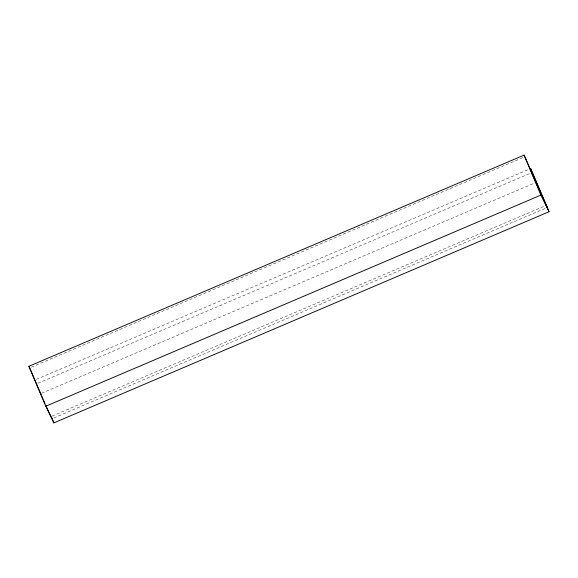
<?xml version="1.0" encoding="UTF-8"?>
<svg xmlns="http://www.w3.org/2000/svg" width="578" height="578" viewBox="0 0 578 578"><rect width="100%" height="100%" fill="white"/><g stroke="black" fill="none" stroke-linecap="round" stroke-linejoin="round"><path stroke-width="0.43" stroke-dasharray="2.89 2.17" d="M31.349 367.196L524.036 157.086M36.277 379.414L528.971 169.303M37.91 383.272L530.597 173.162M41.515 393.315L535.033 182.85M52.114 416.088L544.808 205.978M53.754 417.995L545.618 208.239"/><path stroke-width="0.87" d="M52.099 418.696L49.036 412.396M53.87 422.894L549.049 211.721L530.626 168.595L547.272 207.531L543.833 200.436A36.602 0.47 66.9 0 1 526.226 159.947L524.08 155.106L28.9 366.279L45.778 406.24L53.87 422.894L51.962 418.06M45.778 406.24L540.957 195.068L549.049 211.721M28.9 366.279L31.046 371.112A36.602 0.47 66.9 0 0 43.162 399.347M524.08 155.106L540.957 195.068M48.393 411.059A36.602 0.47 66.9 0 1 45.662 405.019M44.976 403.473A36.602 0.47 66.9 0 1 43.87 400.959"/></g></svg>
